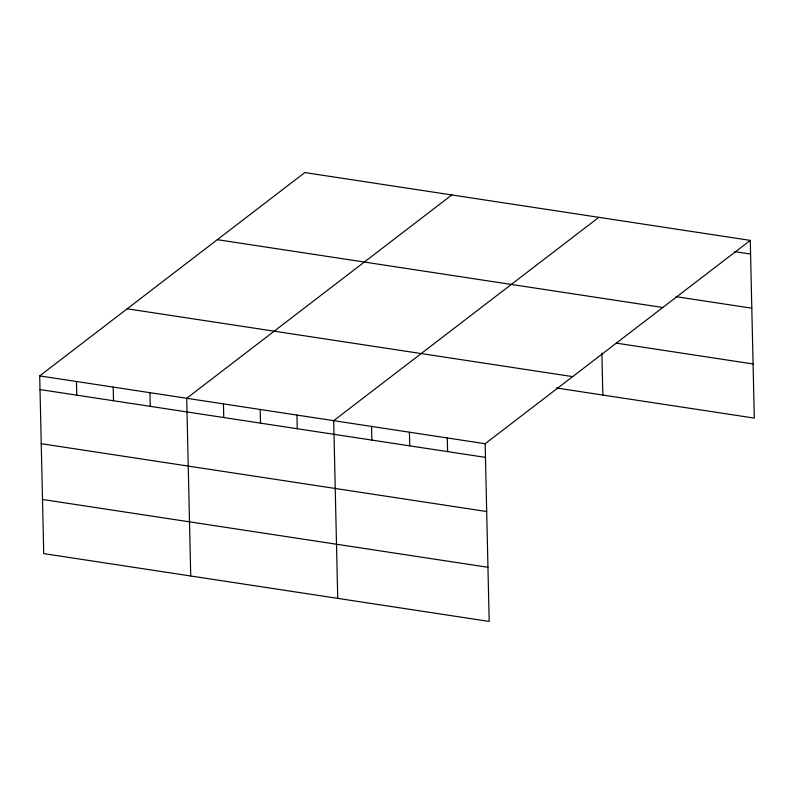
<?xml version="1.0" encoding="UTF-8"?>
<svg xmlns="http://www.w3.org/2000/svg" width="794" height="794" viewBox="0 0 794 794"><rect width="100%" height="100%" fill="white"/><g stroke="black" fill="none" stroke-linecap="round" stroke-linejoin="round"><path stroke-width="1.19" d="M750.27 240.393L485.154 443.727L489.183 621.434L43.73 553.607L39.7 375.899L304.817 172.566L750.27 240.393L754.3 418.101L556.296 387.958M451.816 194.957L186.699 398.28L190.729 575.987M598.815 217.338L333.698 420.661L337.728 598.368M734.698 251.638L750.578 254.06M676.081 296.668L751.809 308.191M217.328 239.669L662.782 307.496M616.273 343.137L753.069 363.97M127.189 308.797L572.643 376.624M39.7 375.899L485.154 443.727M40.008 389.566L485.462 457.384M41.238 443.697L486.692 511.525M42.509 499.466L487.963 567.293M601.892 353.211L602.845 395.045M447.29 437.96L447.598 451.627M409.426 432.194L409.734 445.861M371.562 426.428L371.87 440.094M296.946 415.064L297.264 428.73M260.204 409.476L260.511 423.133M223.451 403.878L223.759 417.545M149.947 392.683L150.265 406.349M113.205 387.085L113.512 400.752M76.452 381.497L76.76 395.154"/></g></svg>
